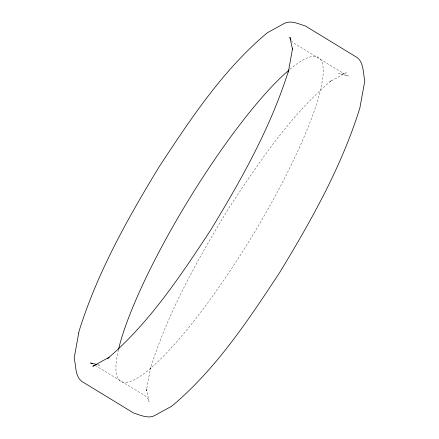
<?xml version="1.0" encoding="UTF-8"?>
<svg xmlns="http://www.w3.org/2000/svg" width="439" height="439" viewBox="0 0 439 439"><rect width="100%" height="100%" fill="white"/><g stroke="black" fill="none" stroke-linecap="round" stroke-linejoin="round"><path stroke-width="0.33" stroke-dasharray="2.19 1.65" d="M97.743 364.93L100.317 365.314L98.363 364.842M95.274 365.435L144.623 395.534L146.664 397.191L148.19 399.331L149.101 401.806L146.176 388.339L146.374 390.831L150.67 366.922L150.226 369.073C167.961 312.102 197.435 259.74 228.285 208.98C258.544 163.034 289.466 116.192 331.697 80.227L329.854 81.725L346.223 72.742L343.825 73.747L341.257 74.07L338.683 73.686L348.44 76.029L346.025 74.965L294.377 43.466L292.336 41.809L290.81 39.669M289.954 69.28A189.725 36.574 -58.6 0 1 250.307 239.222A189.725 36.574 -58.6 0 1 118.371 350.086"/><path stroke-width="0.66" d="M288.33 72.078L292.626 48.169M288.774 69.927C271.039 126.898 241.565 179.26 210.715 230.02C180.456 275.966 149.534 322.808 107.303 358.773L109.146 357.275L92.777 366.258L95.175 365.253M97.063 364.535L90.56 362.971L92.371 363.766M290.81 39.669L289.899 37.194L292.544 49.382M118.541 349.351A189.725 36.574 -58.6 0 1 288.999 70.081M78.696 333.08L74.169 358.262C76.123 365.917 74.937 376.322 81.989 381.524L133.632 413.022C140.123 414.921 147.702 418.921 154.369 415.722L171.611 406.262L173.454 404.758C216.833 367.822 248.595 319.707 279.676 272.509C311.361 220.373 341.635 166.59 359.854 108.071L364.831 80.738C362.877 73.083 364.063 62.678 357.011 57.476L305.368 25.978C298.877 24.079 291.298 20.079 284.631 23.278L267.389 32.738L265.546 34.242C222.167 71.178 190.405 119.293 159.324 166.491C127.639 218.627 97.365 272.41 79.146 330.929L78.696 333.08"/></g></svg>
